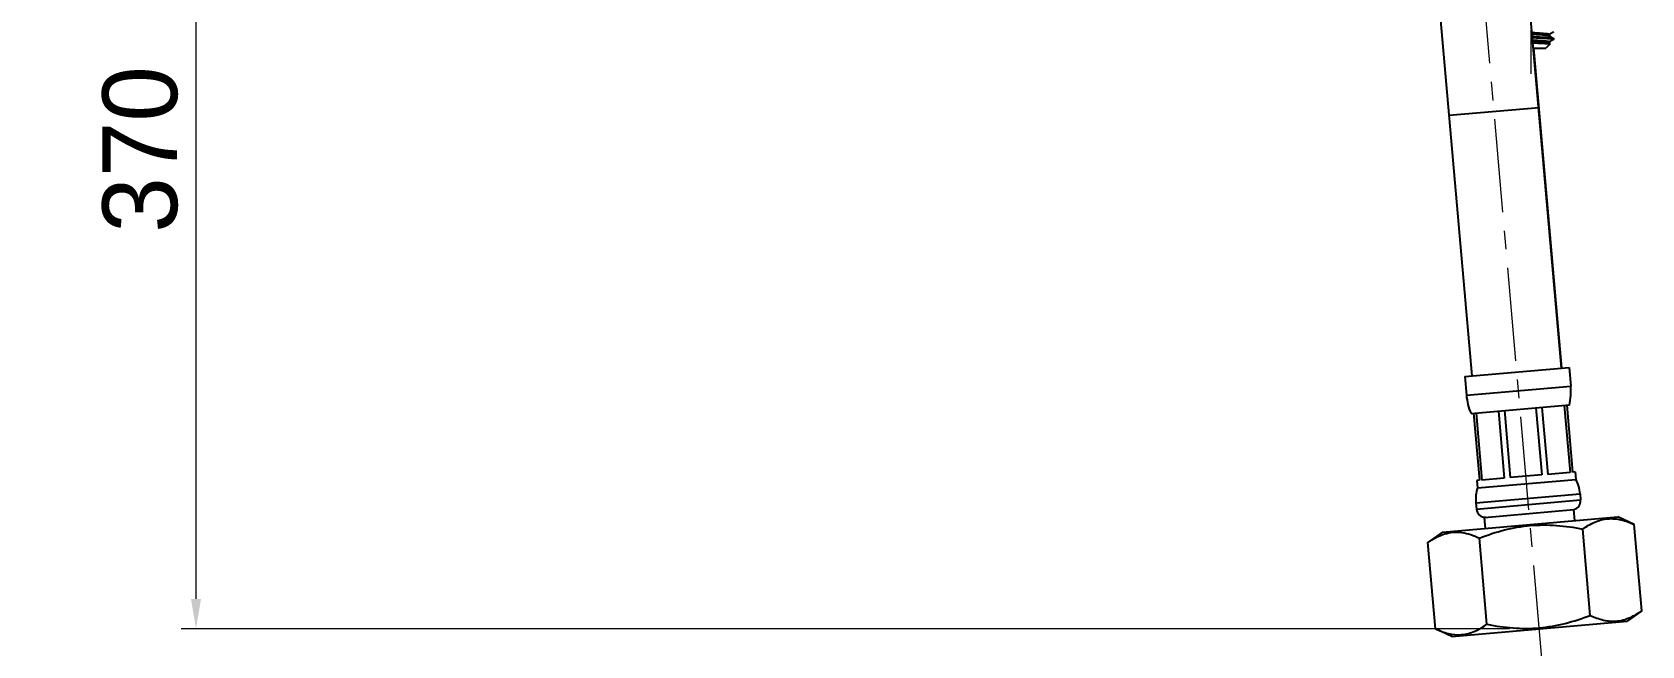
# Model space of a CAD drawing. Extents: x 0 to 790, y 0 to 579.
# Drawn here: x 305.1 to 520.4, y 120.9 to 203 of the extents above; entities that cross this region are included whole.
import ezdxf
from ezdxf import colors
from ezdxf.entities.mleader import LeaderData, LeaderLine
from ezdxf.math import Vec2, Vec3

# ---------------------------------------------------------------- set-up
doc = ezdxf.new("R2010")
doc.units = 0
doc.header["$LTSCALE"] = 10
doc.header["$MEASUREMENT"] = 0
doc.header["$PDMODE"] = 3
doc.header["$PDSIZE"] = -10
doc.linetypes.add('CENTER', pattern=[2, 1.25, -0.25, 0.25, -0.25])
doc.layers.get('0').update_dxf_attribs({"linetype": 'CONTINUOUS'})
doc.layers.get('DEFPOINTS').update_dxf_attribs({"linetype": 'CONTINUOUS'})
for name, color, linetype in [('1', 7, 'CONTINUOUS'), ('BODY', 7, 'CONTINUOUS'), ('DEF_LAYER_ASSEM_MEMBER', 7, 'CONTINUOUS')]:
    doc.layers.add(name, color=color, linetype=linetype)
doc.styles.add('Daelim Dimension', font='')
doc.styles.get("Standard").update_dxf_attribs({"font": ''})
doc.styles.get('Daelim Dimension').set_extended_font_data('나눔고딕')
doc.styles.get('Standard').set_extended_font_data('GulimChe')
doc.dimstyles.new('DEFAULT', dxfattribs={"dimscale": 2, "dimtxt": 2, "dimasz": 2, "dimexe": 0, "dimexo": 2, "dimgap": 1, "dimtad": 1, "dimdec": 0, "dimzin": 9, "dimdsep": 46, "dimtxsty": 'Daelim Dimension', "dimcen": 0.5, "dimclrd": 5, "dimclre": 5, "dimclrt": 256, "dimadec": 1, "dimazin": 0, "dimtfac": 1, "dimtdec": 0, "dimtix": 1, "dimtmove": 0, "dimatfit": 3, "dimfxl": 1, "dimtolj": 1, "dimtzin": 1, "dimlwd": 9, "dimlwe": 9, "dimarcsym": 0})

# ---------------------------------------------------------------- blocks, each defined once
blk = doc.blocks.new('*D4')
at = {"color": 5, "lineweight": 9, "ltscale": 0.5, "transparency": 16777216}
for p, q in [((471.31, 258.56), (325.05, 258.56)), ((327.05, 127.14), (327.05, 254.56)), ((502.73, 123.14), (325.05, 123.14))]:
    blk.add_line(p, q, dxfattribs=at)
at = {"color": 5, "ltscale": 0.5, "transparency": 16777216}
for points in [[(326.38, 254.56), (327.72, 254.56), (327.05, 258.56)], [(326.38, 127.14), (327.72, 127.14), (327.05, 123.14)]]:
    blk.add_solid(points, dxfattribs=at)
at = {"layer": 'DEFPOINTS', "color": 0, "ltscale": 0.5, "transparency": 16777216}
for p in [(327.05, 258.56), (475.31, 258.56), (506.73, 123.14)]:
    blk.add_point(p, dxfattribs=at)
at = {"color": 7, "ltscale": 0.5, "transparency": 16777216, "insert": (319.6, 187.32), "char_height": 10, "attachment_point": 5, "rotation": 90, "style": 'Daelim Dimension'}
blk.add_mtext('\\A1;370', dxfattribs=at)

msp = doc.modelspace()

# ---------------------------------------------------------------- linework, layer by layer
at = {"layer": '1', "color": 7, "linetype": 'Continuous'}
for p, q in [((508.1, 202.74), (508.1, 202.5)), ((505.92, 200.86), (507.6, 200.86)), ((508.18, 201.44), (507.6, 200.86)), ((508.1, 201.74), (508.1, 201.49)), ((508.6, 202.2), (508.6, 202.03))]:
    msp.add_line(p, q, dxfattribs=at)
for points, knots in [([(505.74, 202.98), (505.85, 202.98), (505.97, 202.97), (506.36, 202.94), (506.63, 202.93), (507.11, 202.89), (507.33, 202.87), (507.7, 202.84), (507.84, 202.82), (508.04, 202.78), (508.1, 202.76), (508.1, 202.74), (508.1, 202.74), (508.1, 202.74)], [0.50192, 0.50192, 0.50192, 0.50192, 0.5480252, 0.5480252, 0.659263, 0.659263, 0.7704756, 0.7704756, 0.8817333, 0.8817333, 0.992938, 0.992938, 1, 1, 1, 1]), ([(508.09, 202.5), (508.06, 202.52), (508, 202.53), (507.79, 202.57), (507.63, 202.59), (507.25, 202.62), (507.03, 202.64), (506.53, 202.68), (506.26, 202.69), (505.91, 202.72), (505.83, 202.72), (505.76, 202.73)], [0, 0, 0, 0, 0.0995932, 0.0995932, 0.2106068, 0.2106068, 0.321652, 0.321652, 0.4326718, 0.4326718, 0.4617229, 0.4617229, 0.4617229, 0.4617229]), ([(505.79, 202.44), (505.85, 202.44), (505.92, 202.43), (506.31, 202.41), (506.64, 202.39), (507.25, 202.36), (507.52, 202.34), (507.99, 202.3), (508.19, 202.28), (508.47, 202.25), (508.56, 202.23), (508.6, 202.21), (508.6, 202.2), (508.6, 202.2)], [0.5203446, 0.5203446, 0.5203446, 0.5203446, 0.541066, 0.541066, 0.6485052, 0.6485052, 0.755974, 0.755974, 0.8634131, 0.8634131, 0.9708865, 0.9708865, 1, 1, 1, 1]), ([(508.6, 202.03), (508.6, 202.05), (508.56, 202.06), (508.38, 202.1), (508.22, 202.11), (507.83, 202.15), (507.58, 202.17), (507.02, 202.2), (506.71, 202.22), (506.2, 202.25), (506, 202.26), (505.8, 202.27)], [0, 0, 0, 0, 0.0931942, 0.0931942, 0.2007141, 0.2007141, 0.3082107, 0.3082107, 0.4157136, 0.4157136, 0.4787269, 0.4787269, 0.4787269, 0.4787269]), ([(505.83, 201.98), (506.03, 201.96), (506.23, 201.95), (506.69, 201.92), (506.94, 201.9), (507.38, 201.87), (507.57, 201.85), (507.87, 201.81), (507.98, 201.8), (508.08, 201.77), (508.1, 201.75), (508.1, 201.74)], [0.5121228, 0.5121228, 0.5121228, 0.5121228, 0.5926825, 0.5926825, 0.7042343, 0.7042343, 0.8157977, 0.8157977, 0.9273648, 0.9273648, 1, 1, 1, 1]), ([(508.1, 201.49), (508.1, 201.5), (508.07, 201.52), (507.94, 201.55), (507.82, 201.56), (507.5, 201.6), (507.3, 201.62), (506.85, 201.65), (506.59, 201.67), (506.17, 201.7), (506.01, 201.71), (505.85, 201.72)], [0, 0, 0, 0, 0.0835305, 0.0835305, 0.1912129, 0.1912129, 0.2988878, 0.2988878, 0.4065899, 0.4065899, 0.4678527, 0.4678527, 0.4678527, 0.4678527]), ([(505.86, 201.59), (506.01, 201.59), (506.17, 201.58), (506.6, 201.56), (506.87, 201.55), (507.34, 201.53), (507.56, 201.52), (507.89, 201.5), (508.01, 201.48), (508.16, 201.46), (508.19, 201.45), (508.18, 201.44)], [0.5451456, 0.5451456, 0.5451456, 0.5451456, 0.5993156, 0.5993156, 0.7024637, 0.7024637, 0.8062501, 0.8062501, 0.9071756, 0.9071756, 1, 1, 1, 1]), ([(508.59, 202.02), (508.6, 202.02), (508.6, 202.02), (508.6, 202.02), (508.6, 202.02), (508.6, 202.02)], [0, 0, 0, 0, 0.917094, 0.917094, 1, 1, 1, 1])]:
    msp.add_open_spline(points, degree=3, knots=knots, dxfattribs=at)
for points in [[(508.09, 202.51), (508.34, 202.36), (508.6, 202.21)], [(508.6, 203.02), (508.35, 202.88), (508.1, 202.73)], [(508.6, 202.02), (508.35, 201.88), (508.1, 201.73)]]:
    msp.add_open_spline(points, degree=2, dxfattribs=at)
at = {"layer": 'BODY', "color": 1, "linetype": 'CENTER', "lineweight": 5}
for p, q in [((505.6, 263.3), (505.6, 197.46)), ((507.08, 119.16), (494.58, 262.07))]:
    msp.add_line(p, q, dxfattribs=at)
at = {"layer": 'DEF_LAYER_ASSEM_MEMBER', "color": 7, "linetype": 'Continuous'}
for p, q in [((509.67, 158.03), (505.37, 207.21)), ((497.72, 156.99), (493.41, 206.16)), ((509.73, 158.04), (505.99, 200.86)), ((496.75, 156.9), (510.7, 158.12)), ((510.7, 158.12), (510.92, 155.63)), ((496.75, 156.9), (496.97, 154.41)), ((497.59, 151.96), (510.74, 153.11)), ((510.06, 153.05), (510.85, 144.08)), ((510.39, 153.08), (511.17, 144.11)), ((497.94, 151.99), (498.72, 143.02)), ((498.26, 152.02), (499.05, 143.05)), ((501.26, 152.28), (502.04, 143.31)), ((502.05, 152.35), (502.83, 143.38)), ((506.27, 152.72), (507.06, 143.75)), ((507.06, 152.79), (507.85, 143.82)), ((498.72, 143.02), (498.37, 142.99)), ((498.37, 142.99), (498.46, 142)), ((498.46, 142), (511.61, 143.15)), ((502.04, 143.31), (499.05, 143.05)), ((507.06, 143.75), (502.83, 143.38)), ((510.85, 144.08), (507.85, 143.82)), ((511.52, 144.14), (511.17, 144.11)), ((511.52, 144.14), (511.61, 143.15)), ((498.23, 140.01), (498.3, 139.17)), ((512.18, 141.23), (512.25, 140.39)), ((493.78, 136.06), (517.24, 138.12)), ((499.4, 138.06), (511.36, 139.11)), ((499.54, 136.57), (499.4, 138.06)), ((511.49, 137.61), (511.36, 139.11)), ((519.42, 137.1), (517.24, 138.12)), ((493.78, 136.06), (491.81, 134.69)), ((513.53, 124.94), (512.52, 136.5)), ((520.43, 125.55), (519.42, 137.1)), ((492.83, 123.13), (491.81, 134.69)), ((499.72, 123.74), (498.71, 135.29)), ((520.43, 125.55), (518.46, 124.17)), ((495, 122.12), (492.83, 123.13)), ((495, 122.12), (518.46, 124.17))]:
    msp.add_line(p, q, dxfattribs=at)
at = {"layer": 'DEF_LAYER_ASSEM_MEMBER', "color": 9, "linetype": 'Continuous'}
for p, q in [((506.68, 192.91), (494.67, 191.85)), ((496.97, 154.41), (510.92, 155.63)), ((498.23, 140.01), (512.18, 141.23)), ((498.3, 139.17), (512.25, 140.39))]:
    msp.add_line(p, q, dxfattribs=at)
at = {"layer": 'DEF_LAYER_ASSEM_MEMBER', "color": 7, "linetype": 'Continuous'}
for centre, radius, start, end in [((502.95, 154.93), 8, 346.8051, 5), ((504.94, 155.11), 8, 185, 203.1949), ((507.2, 140.79), 5, 5, 28.0739), ((503.21, 140.44), 5, 161.9261, 185), ((511.05, 140.29), 1.2, 284.4706, 5), ((499.5, 139.28), 1.2, 185, 275), ((516.63, 129.3), 5.14, 275.0094, 276.0224), ((516.45, 130.05), 5.91, 287.0867, 288.6552), ((495.92, 127.49), 5.14, 273.9772, 275.0075)]:
    msp.add_arc(centre, radius, start, end, dxfattribs=at)
for points, start_tangent, end_tangent in [([(512.52, 136.5), (514.16, 137.43), (515.88, 137.87), (517.64, 137.73), (519.42, 137.1)], (0.819039, 0.573739), (0.906308, -0.422618)), ([(491.81, 134.69), (492.36, 135.05), (494.05, 135.84)], (0.819152, 0.573576), (0.955966, 0.293477)), ([(494.05, 135.84), (495.2, 136.06), (496.37, 136.03), (498.71, 135.29)], (0.955966, 0.293477), (0.906224, -0.422798)), ([(498.71, 135.29), (502.06, 136.37), (505.52, 136.96), (509.04, 136.98), (512.52, 136.5)], (0.932926, 0.360069), (0.981278, -0.192598)), ([(499.72, 123.74), (503.21, 123.26), (506.72, 123.27), (510.19, 123.87), (513.53, 124.94)], (0.981278, -0.192598), (0.932926, 0.360069)), ([(513.53, 124.94), (515.31, 124.31), (517.08, 124.18)], (0.906224, -0.422798), (0.996181, 0.08731)), ([(518.35, 124.45), (518.88, 124.66), (520.43, 125.55)], (0.947489, 0.319788), (0.819152, 0.573576)), ([(492.83, 123.13), (494.55, 122.51), (496.28, 122.36)], (0.906308, -0.422618), (0.997591, 0.069369)), ([(496.37, 122.37), (498.09, 122.81), (499.72, 123.74)], (0.996182, 0.087296), (0.819039, 0.573739)), ([(517.17, 124.19), (518.19, 124.4)], (0.994482, 0.104908), (0.955888, 0.293732))]:
    msp.add_spline(points, degree=3, dxfattribs=dict(at, start_tangent=start_tangent, end_tangent=end_tangent))

# ---------------------------------------------------------------- dimensions: what is measured, and where the dimension line sits
at = {"color": 5, "ltscale": 0.5}
dim = msp.add_linear_dim(base=(327.05, 258.56), p1=(506.73, 123.14), p2=(475.31, 258.56), angle=90, text='370', dimstyle='DEFAULT', override={"dimtxt": 5, "dimexe": 1, "dimdec": 0, "dimclrd": 5, "dimclre": 5, "dimclrt": 7}, dxfattribs=at)
dim.commit()
dim.dimension.update_dxf_attribs({"geometry": '*D4', "text_midpoint": (327.05, 187.32), "dimtype": 128})

# ---------------------------------------------------------------- leaders
at = {"ltscale": 0.5}
ml = msp.add_multileader_mtext('Standard', dxfattribs=at)
ml.set_content('{\\f나눔고딕|b0|i0|c129|p50;G1/2-14TH}', color=256)
ml.set_leader_properties(color=5)
ml.build(insert=Vec2(0, 0))
ml.multileader.update_dxf_attribs({"text_left_attachment_type": 6, "text_right_attachment_type": 6, "dogleg_length": 0.36, "arrow_head_size": 5})
ctx = ml.context
ctx.base_point, ctx.char_height, ctx.arrow_head_size, ctx.landing_gap_size, ctx.plane_origin = Vec3(271.2, 94.49), 10, 5, 0.09, Vec3(255.66, 120.59)
ctx.left_attachment, ctx.right_attachment = 6, 6
notes = []
notes.append((ctx, [(0, (1, 1, 0), (270.84, 94.49), (1, 0), 0.36, [(0, [(254.84, 122.14)], 0, [])])]))
ctx.mtext.insert, ctx.mtext.flow_direction = Vec3(271.29, 106.49), 5
for ctx, leaders in notes:
    for number, flags, end, landing, length, lines in leaders:
        leader = LeaderData()
        leader.index, (leader.has_last_leader_line, leader.has_dogleg_vector, leader.attachment_direction) = number, flags
        leader.last_leader_point, leader.dogleg_vector, leader.dogleg_length = Vec3(end), Vec3(landing), length
        for number, points, colour, breaks in lines:
            line = LeaderLine()
            line.index, line.vertices, line.color, line.breaks = number, Vec3.list(points), colors.encode_raw_color(colour), breaks
            leader.lines.append(line)
        ctx.leaders.append(leader)

doc.saveas('drawing.dxf')
